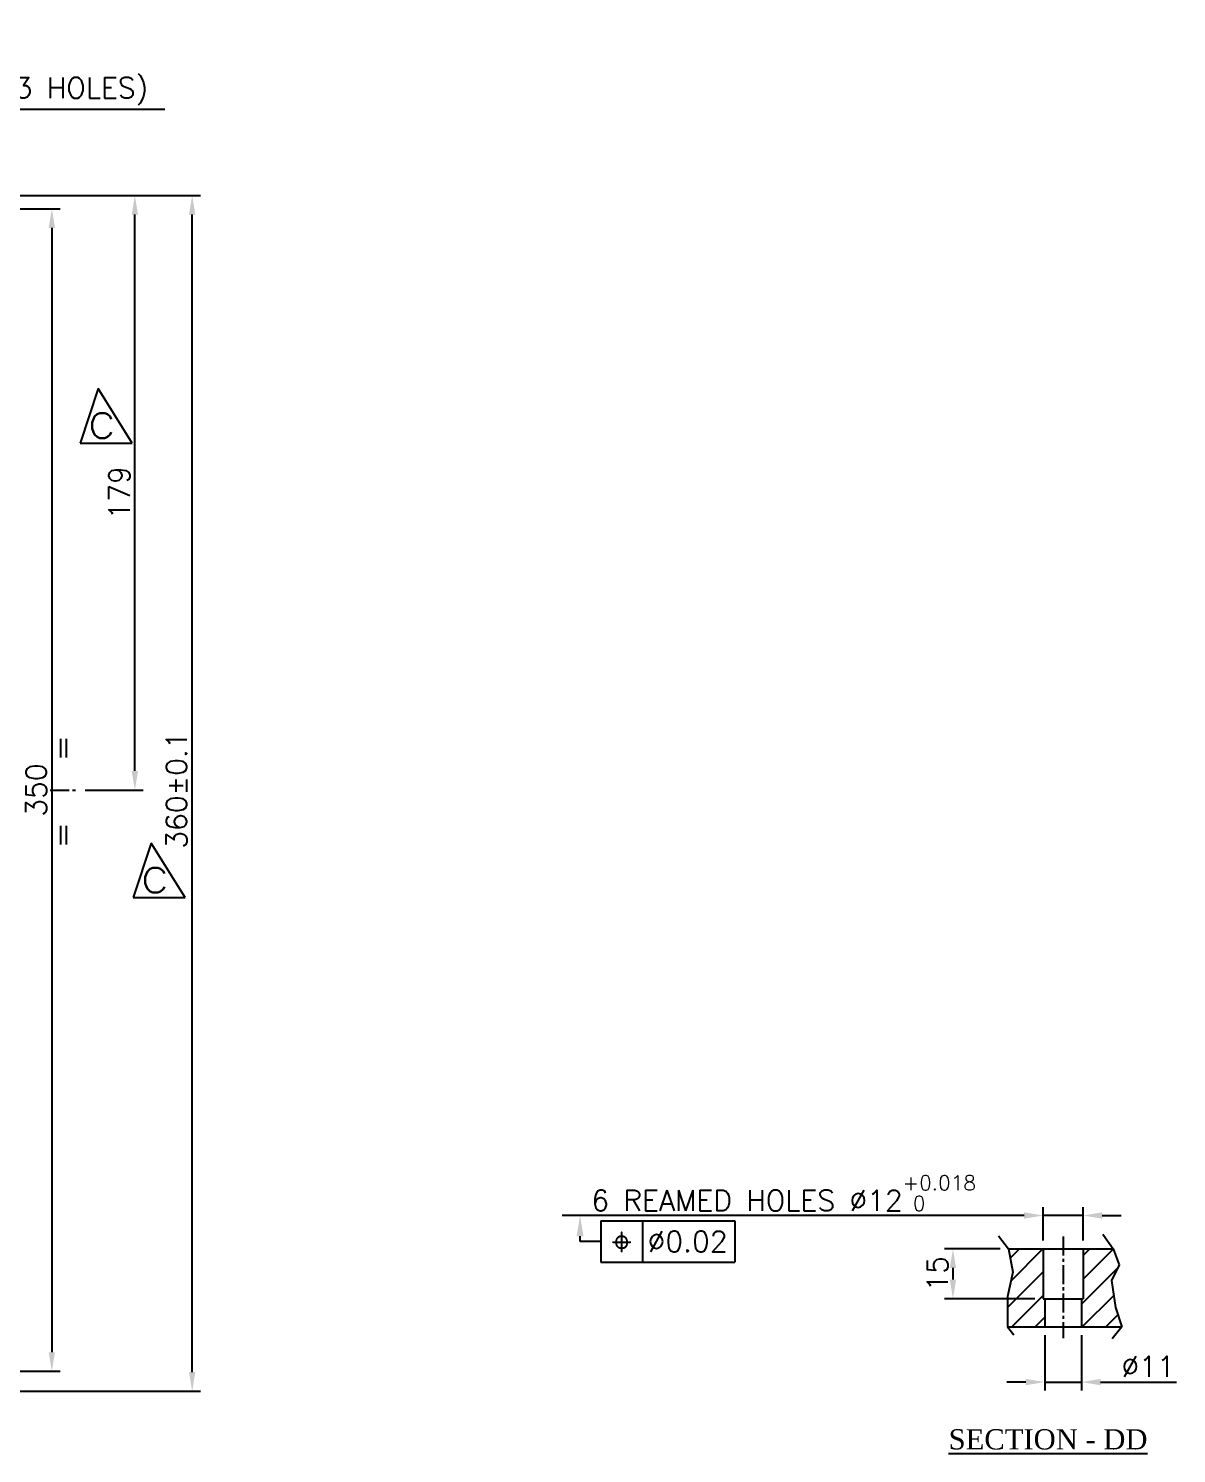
# Model space of a CAD drawing. Header units: millimetres. Extents: x -4466 to 20635, y -2270 to 9154.
# Drawn here: x 3813.7 to 4159.3, y -1646 to -1217 of the extents above; entities that cross this region are included whole.
import ezdxf

# ---------------------------------------------------------------- set-up
doc = ezdxf.new("R2010")
doc.units = ezdxf.units.MM
doc.header["$LTSCALE"] = 0.3
doc.header["$PDSIZE"] = -50
doc.linetypes.add('CENTER2', pattern=[28.575, 19.05, -3.175, 3.175, -3.175])
doc.layers.add('AM_5', color=3, linetype='Continuous', lineweight=25)
doc.layers.add('AM_8', color=1, linetype='Continuous', lineweight=25)
doc.layers.add('center', color=1, linetype='CENTER2')
doc.styles.add('ACISOGDT', font='amgdt.shx')
doc.styles.add('ROMANTIC', font='romantic.ttf')
doc.styles.add('rs', font='romans.shx')
doc.styles.get("Standard").update_dxf_attribs({"font": 'romans.shx'})
doc.dimstyles.new('sarab', dxfattribs={"dimscale": 3, "dimtxt": 2.5, "dimasz": 2.3, "dimexe": 1, "dimexo": 1, "dimtad": 1, "dimdec": 3, "dimdsep": 46, "dimtxsty": 'rs', "dimcen": 0, "dimclrd": 1, "dimclre": 1, "dimclrt": 7, "dimadec": 3, "dimazin": 2, "dimtfac": 1, "dimtdec": 3, "dimtmove": 0, "dimatfit": 3, "dimfxl": 1, "dimarcsym": 0})
doc.dimstyles.new('sarab$0', dxfattribs={"dimscale": 3, "dimtxt": 2.5, "dimasz": 2.3, "dimexe": 1, "dimexo": 1, "dimtad": 1, "dimdec": 3, "dimdsep": 46, "dimtxsty": 'rs', "dimcen": 0, "dimclrd": 1, "dimclre": 1, "dimclrt": 7, "dimadec": 3, "dimazin": 2, "dimtfac": 1, "dimtdec": 3, "dimtmove": 0, "dimatfit": 3, "dimfxl": 1, "dimarcsym": 0})

# ---------------------------------------------------------------- blocks, each defined once
blk = doc.blocks.new('*D528')
at = {"color": 1, "lineweight": -2, "transparency": 16777216}
for p, q in [((3733.97, -1271.25), (3823.21, -1271.25)), ((3820.71, -1277), (3820.71, -1615.5)), ((3733.97, -1621.25), (3823.21, -1621.25))]:
    blk.add_line(p, q, dxfattribs=at)
at = {"color": 1, "transparency": 16777216}
for points in [[(3819.75, -1277), (3821.67, -1277), (3820.71, -1271.25)], [(3819.75, -1615.5), (3821.67, -1615.5), (3820.71, -1621.25)]]:
    blk.add_solid(points, dxfattribs=at)
at = {"layer": 'Defpoints', "color": 0, "transparency": 16777216}
for p in [(3731.47, -1271.25), (3731.47, -1621.25), (3820.71, -1621.25)]:
    blk.add_point(p, dxfattribs=at)
at = {"color": 7, "transparency": 16777216, "insert": (3816.02, -1446.25), "char_height": 6.25, "attachment_point": 5, "rotation": 90, "style": 'rs'}
blk.add_mtext('350', dxfattribs=at)
blk = doc.blocks.new('*D529')
at = {"color": 1, "lineweight": -2, "transparency": 16777216}
for p, q in [((3716.66, -1267.25), (3865.46, -1267.25)), ((3862.96, -1621.5), (3862.96, -1273)), ((3753.24, -1627.25), (3865.46, -1627.25))]:
    blk.add_line(p, q, dxfattribs=at)
at = {"color": 1, "transparency": 16777216}
for points in [[(3862, -1273), (3863.92, -1273), (3862.96, -1267.25)], [(3862, -1621.5), (3863.92, -1621.5), (3862.96, -1627.25)]]:
    blk.add_solid(points, dxfattribs=at)
at = {"layer": 'Defpoints', "color": 0, "transparency": 16777216}
for p in [(3714.16, -1267.25), (3862.96, -1267.25), (3750.74, -1627.25)]:
    blk.add_point(p, dxfattribs=at)
at = {"color": 7, "transparency": 16777216, "insert": (3858.27, -1446.25), "char_height": 6.25, "attachment_point": 5, "rotation": 90, "style": 'rs'}
blk.add_mtext('360±0.1', dxfattribs=at)
blk = doc.blocks.new('*D534')
at = {"color": 1, "lineweight": -2, "transparency": 16777216}
for p, q in [((3747.77, -1241.39), (3720.4, -1281.32)), ((3854.68, -1241.39), (3747.77, -1241.39)), ((3708.67, -1298.43), (3717.15, -1286.06)), ((3705.42, -1303.17), (3702.17, -1307.92))]:
    blk.add_line(p, q, dxfattribs=at)
at = {"color": 1, "transparency": 16777216}
for points in [[(3719.61, -1280.77), (3721.19, -1281.86), (3717.15, -1286.06)], [(3704.63, -1302.63), (3706.21, -1303.72), (3708.67, -1298.43)]]:
    blk.add_solid(points, dxfattribs=at)
at = {"layer": 'Defpoints', "color": 0, "transparency": 16777216}
for p in [(3717.15, -1286.06), (3708.67, -1298.43)]:
    blk.add_point(p, dxfattribs=at)
at = {"color": 7, "transparency": 16777216, "insert": (3802.01, -1231.5), "char_height": 6.25, "attachment_point": 5, "style": 'rs'}
blk.add_mtext('∅15\\S+0.018^ -0; (3 HOLES)', dxfattribs=at)
blk = doc.blocks.new('*D564')
at = {"color": 1, "lineweight": -2, "transparency": 16777216}
for p, q in [((3716.66, -1267.25), (3848.21, -1267.25)), ((3845.71, -1440.5), (3845.71, -1273)), ((3830.71, -1446.25), (3848.21, -1446.25))]:
    blk.add_line(p, q, dxfattribs=at)
at = {"color": 1, "transparency": 16777216}
for points in [[(3844.75, -1273), (3846.67, -1273), (3845.71, -1267.25)], [(3844.75, -1440.5), (3846.67, -1440.5), (3845.71, -1446.25)]]:
    blk.add_solid(points, dxfattribs=at)
at = {"layer": 'Defpoints', "color": 0, "transparency": 16777216}
for p in [(3714.16, -1267.25), (3845.71, -1267.25), (3828.21, -1446.25)]:
    blk.add_point(p, dxfattribs=at)
at = {"color": 7, "transparency": 16777216, "insert": (3841.02, -1356.75), "char_height": 6.25, "attachment_point": 5, "rotation": 90, "style": 'rs'}
blk.add_mtext('179', dxfattribs=at)
blk = doc.blocks.new('*D565')
at = {"layer": 'AM_5', "color": 1, "lineweight": -2, "transparency": 16777216}
for p, q in [((4113.44, -1574.34), (3974.39, -1574.34)), ((4119.19, -1581.89), (4119.19, -1571.84)), ((4131.19, -1574.34), (4119.19, -1574.34)), ((4131.19, -1581.89), (4131.19, -1571.84)), ((4136.94, -1574.34), (4142.69, -1574.34))]:
    blk.add_line(p, q, dxfattribs=at)
at = {"layer": 'AM_5', "color": 1, "transparency": 16777216}
for points in [[(4113.44, -1573.38), (4113.44, -1575.3), (4119.19, -1574.34)], [(4136.94, -1573.38), (4136.94, -1575.3), (4131.19, -1574.34)]]:
    blk.add_solid(points, dxfattribs=at)
at = {"layer": 'Defpoints', "color": 0, "transparency": 16777216}
for p in [(4119.19, -1574.34), (4119.19, -1584.39), (4131.19, -1584.39)]:
    blk.add_point(p, dxfattribs=at)
at = {"layer": 'AM_5', "color": 7, "transparency": 16777216, "insert": (4041.04, -1567.6), "char_height": 6.25, "attachment_point": 5, "style": 'rs'}
blk.add_mtext('6 REAMED HOLES %%C12{}{\\H0.71x;\\C2;\\S+0.018^  0;}', dxfattribs=at)
blk = doc.blocks.new('*D566')
at = {"layer": 'AM_5', "color": 1, "lineweight": -2, "transparency": 16777216}
for p, q in [((4106.21, -1584.39), (4089.5, -1584.39)), ((4092, -1590.14), (4092, -1593.64)), ((4116.69, -1599.39), (4089.5, -1599.39))]:
    blk.add_line(p, q, dxfattribs=at)
at = {"layer": 'AM_5', "color": 1, "transparency": 16777216}
for points in [[(4091.04, -1590.14), (4092.96, -1590.14), (4092, -1584.39)], [(4091.04, -1593.64), (4092.96, -1593.64), (4092, -1599.39)]]:
    blk.add_solid(points, dxfattribs=at)
at = {"layer": 'Defpoints', "color": 0, "transparency": 16777216}
for p in [(4108.71, -1584.39), (4092, -1599.39), (4119.19, -1599.39)]:
    blk.add_point(p, dxfattribs=at)
at = {"layer": 'AM_5', "color": 7, "transparency": 16777216, "insert": (4087.32, -1591.89), "char_height": 6.25, "attachment_point": 5, "rotation": 90, "style": 'rs'}
blk.add_mtext('15', dxfattribs=at)
blk = doc.blocks.new('*D567')
at = {"layer": 'AM_5', "color": 1, "lineweight": -2, "transparency": 16777216}
for p, q in [((4119.69, -1610.39), (4119.69, -1626.99)), ((4130.69, -1610.39), (4130.69, -1626.99)), ((4113.94, -1624.49), (4108.19, -1624.49)), ((4119.69, -1624.49), (4130.69, -1624.49)), ((4136.44, -1624.49), (4159.3, -1624.49))]:
    blk.add_line(p, q, dxfattribs=at)
at = {"layer": 'AM_5', "color": 1, "transparency": 16777216}
for points in [[(4113.94, -1623.53), (4113.94, -1625.45), (4119.69, -1624.49)], [(4136.44, -1623.53), (4136.44, -1625.45), (4130.69, -1624.49)]]:
    blk.add_solid(points, dxfattribs=at)
at = {"layer": 'Defpoints', "color": 0, "transparency": 16777216}
for p in [(4119.69, -1607.89), (4130.69, -1607.89), (4130.69, -1624.49)]:
    blk.add_point(p, dxfattribs=at)
at = {"layer": 'AM_5', "color": 7, "transparency": 16777216, "insert": (4150.75, -1619.8), "char_height": 6.25, "attachment_point": 5, "style": 'rs'}
blk.add_mtext('%%C11', dxfattribs=at)
blk = doc.blocks.new('*S148')
at = {"layer": 'AM_5', "color": 2}
for p, q in [((3777.83, 2053.5), (3818.16, 2053.5)), ((3777.83, 2053.5), (3777.83, 2041)), ((3790.33, 2053.5), (3790.33, 2041)), ((3818.16, 2053.5), (3818.16, 2041)), ((3777.83, 2041), (3818.16, 2041))]:
    blk.add_line(p, q, dxfattribs=at)
at = {"layer": 'AM_5'}
for p, q in [((3771.58, 2047.25), (3771.58, 2048.82)), ((3777.83, 2047.25), (3771.58, 2047.25))]:
    blk.add_line(p, q, dxfattribs=at)
at = {"layer": 'AM_5', "linetype": 'Continuous'}
blk.add_trace([(3772.62, 2048.82), (3770.54, 2048.82), (3771.58, 2055.07)], dxfattribs=at)
at = {"layer": 'AM_5', "color": 2, "insert": (3784.08, 2047.25), "char_height": 6.25, "attachment_point": 5, "style": 'ACISOGDT'}
blk.add_mtext('j', dxfattribs=at)
at = {"layer": 'AM_5', "color": 2, "insert": (3791.9, 2047.25), "char_height": 6.25, "attachment_point": 4}
blk.add_mtext('%%c0.02', dxfattribs=at)

msp = doc.modelspace()

# ---------------------------------------------------------------- hatches: boundary and pattern name
at = {"layer": 'AM_8'}
h = msp.add_hatch(dxfattribs=at)
h.set_pattern_fill('_U', color=256, scale=5, angle=45, style=0, pattern_type=0)
h.set_pattern_definition([(45, (266.1723, -3655.3854), (-3.535534, 3.535534), [])])
h.paths.add_polyline_path([(4139.73401, -1593.8587), (4142.05899, -1589.21255), (4140.21141, -1584.39055), (4131.1896, -1584.39055), (4131.1896, -1599.39055), (4130.6896, -1599.39055), (4130.6896, -1607.89055), (4142.85333, -1607.89055), (4140.95183, -1602.04473)])
h.paths.add_polyline_path([(4108.71148, -1584.39055), (4110.05017, -1591.37834), (4108.45474, -1598.68938), (4108.45474, -1607.89055), (4119.6896, -1607.89055), (4119.6896, -1599.39055), (4119.1896, -1599.39055), (4119.1896, -1584.39055)])

# ---------------------------------------------------------------- linework, layer by layer
for p, q in [((3834.63362, -1325.31882), (3829.2383, -1341.75937)), ((3844.88472, -1341.75937), (3834.63362, -1325.31882)), ((3829.2383, -1341.75937), (3844.88472, -1341.75937)), ((3850.61776, -1462.19752), (3845.22245, -1478.63807)), ((3860.86886, -1478.63807), (3850.61776, -1462.19752)), ((3845.22245, -1478.63807), (3860.86886, -1478.63807)), ((4105.72808, -1580.44167), (4108.71148, -1584.39055)), ((4137.07688, -1579.92029), (4140.21141, -1584.39055)), ((4108.71148, -1584.39055), (4140.21141, -1584.39055)), ((4108.71148, -1584.39055), (4110.05017, -1591.37834)), ((4119.1896, -1584.39055), (4119.1896, -1599.39055)), ((4131.1896, -1584.39055), (4131.1896, -1599.39055)), ((4140.21141, -1584.39055), (4142.05899, -1589.21255)), ((4110.05017, -1591.37834), (4108.45474, -1598.68938)), ((4142.05899, -1589.21255), (4139.73401, -1593.8587)), ((4139.73401, -1593.8587), (4140.95183, -1602.04473)), ((4108.45474, -1598.68938), (4108.45474, -1607.89055)), ((4119.1896, -1599.39055), (4131.1896, -1599.39055)), ((4119.6896, -1599.39055), (4119.6896, -1607.89055)), ((4130.6896, -1599.39055), (4130.6896, -1607.89055)), ((4140.95183, -1602.04473), (4142.85333, -1607.89055)), ((4108.45474, -1607.89055), (4142.85333, -1607.89055)), ((4108.45474, -1607.89055), (4110.32547, -1610.24823)), ((4142.85333, -1607.89055), (4139.95543, -1611.44761))]:
    msp.add_line(p, q)
at = {"layer": 'center'}
for p, q in [((3820.216, -1446.24569), (3828.21078, -1446.24569)), ((4125.1896, -1580.71025), (4125.1896, -1611.23812))]:
    msp.add_line(p, q, dxfattribs=at)

# ---------------------------------------------------------------- block references
at = {"layer": 'AM_5'}
msp.add_blockref('*S148', (208.172, -3629.40674), dxfattribs=at)

# ---------------------------------------------------------------- texts
at = {"width": 1.2}
for p in [(3831.67273, -1340.25408), (3847.65687, -1477.13278)]:
    msp.add_text('C', height=7.5, dxfattribs=at).set_placement(p)
for p in [(3826.85131, -1437.65988), (3826.85131, -1463.8393)]:
    msp.add_text('=', height=6, rotation=90, dxfattribs=at).set_placement(p)
at = {"style": 'ROMANTIC'}
msp.add_text('%%USECTION - DD', height=6.1, dxfattribs=at).set_placement((4090.69527, -1644.77444))

# ---------------------------------------------------------------- dimensions: what is measured, and where the dimension line sits
dim = msp.add_diameter_dim_2p(p1=(3708.67052, -1298.43199), p2=(3717.151, -1286.05938), text='<> (3 HOLES)', dimstyle='sarab', override={"dimscale": 2.5, "dimgap": 0.625, "dimtoh": 1, "dimdec": 2, "dimcen": 2.5, "dimadec": 1, "dimtol": 1, "dimlim": 0, "dimtp": 0.018, "dimtm": 1e-09, "dimtdec": 3})
dim.commit()
dim.dimension.update_dxf_attribs({"geometry": '*D534', "text_midpoint": (3802.00624, -1241.39481), "dimtype": 163})
for base, p1, p2, override, picture, middle in [((3862.95861, -1267.24569), (3750.73933, -1627.24569), (3714.16076, -1267.24569), {"dimscale": 2.5, "dimtoh": 1, "dimdec": 2, "dimcen": 2.5, "dimadec": 1, "dimtol": 1, "dimtp": 0.1, "dimtm": 0.1, "dimtdec": 2}, '*D529', (3862.95861, -1446.24569)), ((3820.70701, -1621.24569), (3731.47402, -1271.24569), (3731.47402, -1621.24569), {"dimscale": 2.5, "dimtoh": 1, "dimdec": 2, "dimcen": 2.5, "dimadec": 1, "dimtdec": 2}, '*D528', (3820.70701, -1446.24569))]:
    dim = msp.add_linear_dim(base=base, p1=p1, p2=p2, angle=90, dimstyle='sarab', override=override)
    dim.commit()
    dim.dimension.update_dxf_attribs({"geometry": picture, "text_midpoint": middle, "dimtype": 160})
dim = msp.add_linear_dim(base=(3845.70701, -1267.24569), p1=(3828.21078, -1446.24569), p2=(3714.16076, -1267.24569), angle=90, dimstyle='sarab', override={"dimscale": 2.5, "dimdec": 2, "dimadec": 2, "dimtol": 0, "dimlim": 0, "dimtp": 0.1, "dimtm": 0.1, "dimtfac": 0.71, "dimtdec": 2, "dimatfit": 0, "dimtolj": 0, "dimtzin": 8})
dim.commit()
dim.dimension.update_dxf_attribs({"geometry": '*D564', "text_midpoint": (3841.01951, -1356.74569)})
at = {"layer": 'AM_5'}
for base, p1, p2, text, override, picture, middle in [((4119.1896, -1574.33786), (4131.1896, -1584.39055), (4119.1896, -1584.39055), '6 REAMED HOLES %%C<>{}{\\H0.71x;\\C2;\\S+0.018^  0;}', {"dimscale": 2.5, "dimtp": 0, "dimtm": 0, "dimtdec": 3, "dimtzin": 8}, '*D565', (4041.0393, -1567.59828)), ((4130.6896, -1624.49244), (4119.6896, -1607.89055), (4130.6896, -1607.89055), '%%C<>', {"dimscale": 2.5}, '*D567', (4150.74615, -1619.80494))]:
    dim = msp.add_linear_dim(base=base, p1=p1, p2=p2, text=text, dimstyle='sarab$0', override=override, dxfattribs=at)
    dim.commit()
    dim.dimension.update_dxf_attribs({"geometry": picture, "text_midpoint": middle})
dim = msp.add_linear_dim(base=(4092.00295, -1599.39055), p1=(4108.71148, -1584.39055), p2=(4119.1896, -1599.39055), angle=90, dimstyle='sarab$0', override={"dimscale": 2.5}, dxfattribs=at)
dim.commit()
dim.dimension.update_dxf_attribs({"geometry": '*D566', "text_midpoint": (4087.31545, -1591.89055)})

doc.saveas('drawing.dxf')
